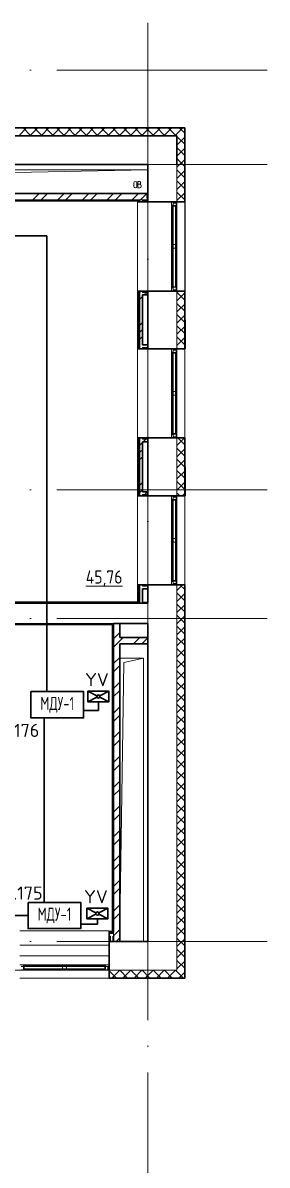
# Model space of a CAD drawing. Header units: millimetres. Extents: x -1073752 to 1436911, y -1379358 to 94781.
# Drawn here: x -992279 to -987636, y -1135251 to -1113488 of the extents above; entities that cross this region are included whole.
import ezdxf
from ezdxf.enums import TextEntityAlignment as Align

# ---------------------------------------------------------------- set-up
doc = ezdxf.new("R2010")
doc.units = ezdxf.units.MM
doc.set_wipeout_variables(frame=1)
doc.linetypes.add('ADSK_Линия сетки', pattern=[25, 20, -2.5, 0, -2.5])
for name, color, linetype, lineweight in [('_ Окна', 7, 'Continuous', 9), ('RC-Дымоудаление', 1, 'Continuous', 30), ('лс', 5, 'Continuous', 30), ('Марки помещений', 7, 'Continuous', 20), ('Ограждение', 252, 'Continuous', 9), ('Окна', 7, 'Continuous', 9), ('Оси', 252, 'Continuous', 9), ('Перекрытие', 252, 'Continuous', 18), ('Стены внутренние', 7, 'Continuous', 18), ('Стены наружные', 7, 'Continuous', 18), ('Стены штриховка', 7, 'Continuous', 9)]:
    doc.layers.add(name, color=color, linetype=linetype, lineweight=lineweight)
doc.layers.add('RC-Позиционные_обозначения', color=7, linetype='Continuous')
doc.layers.add('RC-Таблицы', color=7, linetype='Continuous')
doc.styles.add('GOST Common_2', font='', dxfattribs={"width": 0.9, "height": 250})
doc.styles.add('ISOCPEUR', font='isocpeur.ttf', dxfattribs={"height": 250})
doc.styles.add('RubezhCAD', font='isocpeur.ttf')
doc.styles.get("Standard").update_dxf_attribs({"font": 'arial.ttf'})
doc.styles.get('GOST Common_2').set_extended_font_data('GOST type B')

# ---------------------------------------------------------------- blocks, each defined once
blk = doc.blocks.new('3 этаж')
at = {"color": 251, "lineweight": 18, "true_color": 0x636466}
for p, q in [((305741, -3063), (311746, -3063)), ((305823, -3185), (311746, -3063)), ((311478, -3378), (311478, -3315)), ((311536, -3378), (311536, -3315)), ((311586, -3286), (311556, -3286)), ((311556, -3286), (311556, -3406)), ((311589, -3340), (311556, -3340)), ((311556, -3406), (311593, -3406)), ((311609, -3320), (311609, -3310)), ((311619, -3380), (311619, -3370)), ((311214, -12368), (311664, -12368)), ((311287, -12448), (311664, -12368)), ((311664, -12368), (311664, -17763)), ((311214, -17488), (311287, -12448))]:
    blk.add_line(p, q, dxfattribs=at)
for centre, radius, start, end in [((311507, -3315), 28.7, 0, 180), ((311507, -3378), 28.7, 180, 0), ((311586, -3310), 23.3, 0, 90), ((311589, -3320), 20, 270, 0), ((311589, -3370), 30, 0, 90), ((311593, -3380), 26.7, 270, 0)]:
    blk.add_arc(centre, radius, start, end, dxfattribs=at)
at = {"layer": '_ Окна', "color": 251, "true_color": 0x636466}
for p, q in [((312228, -3673), (312228, -3698)), ((312228, -3698), (312286, -3698)), ((312286, -3698), (312286, -3673)), ((312228, -5348), (312228, -5373)), ((312286, -5348), (312228, -5348)), ((312286, -5373), (312286, -5348)), ((312228, -6473), (312228, -6498)), ((312228, -6498), (312286, -6498)), ((312286, -6498), (312286, -6473)), ((312228, -8148), (312228, -8173)), ((312286, -8148), (312228, -8148)), ((312286, -8173), (312286, -8148)), ((312228, -9273), (312228, -9298)), ((312228, -9298), (312286, -9298)), ((312286, -9298), (312286, -9273)), ((312228, -10948), (312228, -10973)), ((312286, -10948), (312228, -10948)), ((312286, -10973), (312286, -10948)), ((311011, -18245), (310986, -18245)), ((310986, -18245), (310986, -18303)), ((310986, -18303), (311011, -18303))]:
    blk.add_line(p, q, dxfattribs=at)
at = {"layer": '_ Окна', "color": 251, "lineweight": 18, "true_color": 0x636466}
for p, q in [((312286, -3698), (312228, -3698)), ((312228, -3698), (312228, -3736)), ((312286, -3758), (312286, -3698)), ((312228, -3744), (312269, -3744)), ((312269, -3744), (312269, -3756)), ((312269, -3762), (312286, -3758)), ((312269, -5302), (312228, -5302)), ((312228, -5310), (312228, -5348)), ((312228, -5348), (312286, -5348)), ((312286, -5289), (312269, -5284)), ((312269, -5290), (312269, -5302)), ((312286, -5348), (312286, -5289)), ((312286, -6498), (312228, -6498)), ((312228, -6498), (312228, -6536)), ((312286, -6558), (312286, -6498)), ((312228, -6544), (312269, -6544)), ((312269, -6544), (312269, -6556)), ((312269, -6562), (312286, -6558)), ((312269, -8102), (312228, -8102)), ((312228, -8110), (312228, -8148)), ((312228, -8148), (312286, -8148)), ((312286, -8089), (312269, -8084)), ((312269, -8090), (312269, -8102)), ((312286, -8148), (312286, -8089)), ((312286, -9298), (312228, -9298)), ((312228, -9298), (312228, -9336)), ((312228, -9344), (312269, -9344)), ((312269, -9344), (312269, -9356)), ((312269, -9362), (312286, -9358)), ((312286, -9358), (312286, -9298)), ((312269, -10902), (312228, -10902)), ((312228, -10910), (312228, -10948)), ((312228, -10948), (312286, -10948)), ((312286, -10889), (312269, -10884)), ((312269, -10890), (312269, -10902)), ((312286, -10948), (312286, -10889)), ((309374, -18245), (309336, -18245)), ((309382, -18286), (309382, -18245)), ((310940, -18245), (310940, -18286)), ((310986, -18245), (310948, -18245)), ((310986, -18303), (310986, -18245)), ((309336, -18303), (309395, -18303)), ((309394, -18286), (309382, -18286)), ((309395, -18303), (309400, -18286)), ((310922, -18286), (310926, -18303)), ((310926, -18303), (310986, -18303)), ((310940, -18286), (310928, -18286))]:
    blk.add_line(p, q, dxfattribs=at)
at = {"layer": 'Ограждение', "color": 251, "true_color": 0x636466}
for p, q in [((305766, -3658), (311546, -3658)), ((311546, -11298), (311546, -3653)), ((311546, -3673), (311561, -3673)), ((311546, -5373), (311546, -3673)), ((311746, -5373), (311746, -3673)), ((312196, -5373), (312196, -3673)), ((311561, -5373), (311546, -5373)), ((311546, -6473), (311561, -6473)), ((311546, -8173), (311546, -6473)), ((311746, -8173), (311746, -6473)), ((312196, -8173), (312196, -6473)), ((311561, -8173), (311546, -8173)), ((311546, -9273), (311561, -9273)), ((311546, -10973), (311546, -9273)), ((311746, -10973), (311746, -9273)), ((312196, -10973), (312196, -9273)), ((311561, -10973), (311546, -10973)), ((311546, -11293), (305766, -11293)), ((311746, -11303), (311646, -11303)), ((304611, -11733), (311069, -11733)), ((311069, -11733), (311074, -11728)), ((311069, -17578), (311069, -11733)), ((309311, -17563), (311011, -17563)), ((311011, -17563), (311011, -17578)), ((309311, -17838), (311011, -17838)), ((309311, -18038), (311011, -18038)), ((309311, -18213), (311011, -18213))]:
    blk.add_line(p, q, dxfattribs=at)
at = {"layer": 'Окна', "color": 251, "true_color": 0x636466}
for p, q in [((312211, -3736), (312228, -3736)), ((312211, -4508), (312211, -3736)), ((312228, -3736), (312228, -4508)), ((312228, -3756), (312269, -3756)), ((312269, -3756), (312269, -4488)), ((312286, -5289), (312286, -3758)), ((312211, -4538), (312211, -4508)), ((312228, -4508), (312211, -4508)), ((312211, -4538), (312228, -4538)), ((312211, -5310), (312211, -4538)), ((312269, -4488), (312228, -4488)), ((312228, -4508), (312228, -4538)), ((312228, -4538), (312228, -5310)), ((312228, -4558), (312269, -4558)), ((312269, -4488), (312269, -4558)), ((312269, -4558), (312269, -5290)), ((312228, -5310), (312211, -5310)), ((312269, -5290), (312228, -5290)), ((312211, -6536), (312228, -6536)), ((312211, -7308), (312211, -6536)), ((312228, -6536), (312228, -7308)), ((312228, -6556), (312269, -6556)), ((312269, -6556), (312269, -7288)), ((312286, -8089), (312286, -6558)), ((312211, -7338), (312211, -7308)), ((312228, -7308), (312211, -7308)), ((312211, -7338), (312228, -7338)), ((312211, -8110), (312211, -7338)), ((312269, -7288), (312228, -7288)), ((312228, -7308), (312228, -7338)), ((312228, -7338), (312228, -8110)), ((312228, -7358), (312269, -7358)), ((312269, -7288), (312269, -7358)), ((312269, -7358), (312269, -8090)), ((312228, -8110), (312211, -8110)), ((312269, -8090), (312228, -8090)), ((312211, -9336), (312228, -9336)), ((312211, -10108), (312211, -9336)), ((312228, -9336), (312228, -10108)), ((312228, -9356), (312269, -9356)), ((312269, -9356), (312269, -10088)), ((312286, -10889), (312286, -9358)), ((312211, -10138), (312211, -10108)), ((312228, -10108), (312211, -10108)), ((312211, -10138), (312228, -10138)), ((312211, -10910), (312211, -10138)), ((312269, -10088), (312228, -10088)), ((312228, -10108), (312228, -10138)), ((312228, -10138), (312228, -10910)), ((312228, -10158), (312269, -10158)), ((312269, -10088), (312269, -10158)), ((312269, -10158), (312269, -10890)), ((312228, -10910), (312211, -10910)), ((312269, -10890), (312228, -10890)), ((309374, -18228), (310146, -18228)), ((309374, -18245), (309374, -18228)), ((310146, -18245), (309374, -18245)), ((309394, -18286), (309394, -18245)), ((310126, -18245), (310126, -18286)), ((310146, -18228), (310176, -18228)), ((310146, -18228), (310146, -18245)), ((310176, -18245), (310146, -18245)), ((310176, -18228), (310948, -18228)), ((310176, -18245), (310176, -18228)), ((310948, -18245), (310176, -18245)), ((310196, -18286), (310196, -18245)), ((310928, -18245), (310928, -18286)), ((310948, -18228), (310948, -18245)), ((310126, -18286), (309394, -18286)), ((309395, -18303), (310926, -18303)), ((310196, -18286), (310126, -18286)), ((310928, -18286), (310196, -18286))]:
    blk.add_line(p, q, dxfattribs=at)
at = {"layer": 'Оси', "color": 251, "linetype": 'ADSK_Линия сетки', "ltscale": 200, "true_color": 0x636466}
for p, q in [((311746, -263), (311746, -31390)), ((314013, -1163), (237074, -1163)), ((314013, -2963), (237074, -2963)), ((314013, -9163), (237074, -9163)), ((314013, -11613), (237074, -11613)), ((314013, -17763), (237074, -17763))]:
    blk.add_line(p, q, dxfattribs=at)
at = {"layer": 'Перекрытие', "color": 251, "true_color": 0x636466}
for p, q in [((305741, -3063), (311746, -3063)), ((311214, -12368), (311664, -12368)), ((311664, -12368), (311664, -17763))]:
    blk.add_line(p, q, dxfattribs=at)
at = {"layer": 'Стены внутренние', "color": 251, "lineweight": 30, "true_color": 0x636466}
for p, q in [((312448, -2261), (305096, -2261)), ((312448, -3673), (312448, -2261)), ((312296, -2413), (305096, -2413)), ((312296, -2963), (312296, -2413)), ((305171, -2963), (311746, -2963)), ((311746, -2963), (311746, -3598)), ((311746, -3673), (312448, -3673)), ((312448, -5373), (311746, -5373)), ((312448, -6473), (312448, -5373)), ((311746, -5448), (311746, -6398)), ((311746, -6473), (312448, -6473)), ((312448, -8173), (311746, -8173)), ((311746, -8248), (311746, -9198)), ((312448, -9273), (312448, -8173)), ((311746, -9273), (312448, -9273)), ((312448, -10973), (311746, -10973)), ((311746, -11048), (311746, -11318)), ((312448, -18465), (312448, -10973)), ((311746, -11318), (311646, -11318)), ((311214, -11708), (311746, -11708)), ((311746, -11708), (311746, -11973)), ((311746, -12093), (311746, -17763)), ((311011, -17763), (311011, -18465)), ((311094, -17763), (311086, -17763)), ((311746, -17763), (311214, -17763)), ((311011, -18465), (312448, -18465))]:
    blk.add_line(p, q, dxfattribs=at)
at = {"layer": 'Стены внутренние', "color": 251, "linetype": 'Continuous', "lineweight": 9, "true_color": 0x636466}
for p, q in [((309291, -2413), (309441, -2263)), ((309524, -2413), (309374, -2263)), ((309503, -2413), (309653, -2263)), ((309737, -2413), (309587, -2263)), ((309646, -2261), (309645, -2263)), ((309715, -2413), (309865, -2263)), ((309949, -2413), (309799, -2263)), ((309927, -2413), (310077, -2263)), ((310161, -2413), (310011, -2263)), ((310139, -2413), (310289, -2263)), ((310373, -2413), (310223, -2263)), ((310352, -2413), (310502, -2263)), ((310585, -2413), (310435, -2263)), ((310564, -2413), (310714, -2263)), ((310797, -2413), (310647, -2263)), ((310776, -2413), (310926, -2263)), ((311009, -2413), (310859, -2263)), ((310988, -2413), (311138, -2263)), ((311221, -2413), (311071, -2263)), ((311137, -2263), (311136, -2261)), ((311200, -2413), (311350, -2263)), ((311434, -2413), (311284, -2263)), ((311412, -2413), (311562, -2263)), ((311646, -2413), (311496, -2263)), ((311624, -2413), (311774, -2263)), ((311858, -2413), (311708, -2263)), ((311836, -2413), (311986, -2263)), ((312070, -2413), (311920, -2263)), ((312049, -2413), (312199, -2263)), ((312282, -2413), (312132, -2263)), ((312193, -2263), (312192, -2261)), ((312261, -2413), (312296, -2378)), ((312296, -2378), (312411, -2263)), ((312344, -2263), (312343, -2263)), ((312446, -2365), (312344, -2263)), ((312446, -2577), (312296, -2427)), ((312296, -2591), (312446, -2441)), ((312446, -2502), (312448, -2502)), ((312446, -2789), (312296, -2639)), ((312296, -2803), (312446, -2653)), ((312446, -3001), (312296, -2851)), ((312296, -3015), (312446, -2865)), ((312446, -2909), (312448, -2909)), ((312446, -3214), (312296, -3064)), ((312296, -3227), (312446, -3077)), ((312446, -3426), (312296, -3276)), ((312296, -3439), (312446, -3289)), ((312446, -3315), (312448, -3315)), ((312446, -3638), (312296, -3488)), ((312296, -3651), (312446, -3501)), ((312446, -3620), (312448, -3620)), ((312446, -5547), (312296, -5397)), ((312296, -5560), (312446, -5410)), ((312425, -5373), (312424, -5375)), ((312446, -5759), (312296, -5609)), ((312296, -5772), (312446, -5622)), ((312446, -5550), (312448, -5550)), ((312446, -5971), (312296, -5821)), ((312296, -5985), (312446, -5835)), ((312448, -5753), (312446, -5749)), ((312446, -5855), (312448, -5855)), ((312446, -6183), (312296, -6033)), ((312296, -6197), (312446, -6047)), ((312446, -6395), (312296, -6245)), ((312296, -6409), (312446, -6259)), ((312446, -6261), (312448, -6261)), ((312312, -6473), (312296, -6458)), ((312395, -6473), (312393, -6471)), ((312445, -6471), (312446, -6471)), ((312296, -8318), (312438, -8175)), ((312446, -8305), (312315, -8173)), ((312446, -8517), (312296, -8367)), ((312296, -8530), (312446, -8380)), ((312446, -8729), (312296, -8579)), ((312296, -8742), (312446, -8592)), ((312446, -8497), (312448, -8497)), ((312446, -8941), (312296, -8791)), ((312296, -8954), (312446, -8804)), ((312446, -8903), (312448, -8903)), ((312446, -9153), (312296, -9003)), ((312296, -9167), (312446, -9017)), ((312354, -9273), (312296, -9215)), ((312403, -9271), (312446, -9229)), ((312446, -9208), (312448, -9208)), ((312296, -11076), (312396, -10975)), ((312446, -11062), (312357, -10973)), ((312448, -11036), (312446, -11032)), ((312446, -11275), (312296, -11125)), ((312296, -11288), (312446, -11138)), ((312446, -11138), (312448, -11138)), ((312446, -11487), (312296, -11337)), ((312296, -11500), (312446, -11350)), ((312446, -11443), (312448, -11443)), ((312446, -11699), (312296, -11549)), ((312296, -11712), (312446, -11562)), ((312446, -11911), (312296, -11761)), ((312296, -11924), (312446, -11774)), ((312446, -11849), (312448, -11849)), ((312446, -12123), (312296, -11973)), ((312296, -12136), (312446, -11986)), ((312446, -12335), (312296, -12185)), ((312296, -12349), (312446, -12199)), ((312446, -12547), (312296, -12397)), ((312446, -12256), (312448, -12256)), ((312296, -12561), (312446, -12411)), ((312446, -12759), (312296, -12609)), ((312296, -12773), (312446, -12623)), ((312446, -12561), (312448, -12561)), ((312446, -12972), (312296, -12822)), ((312296, -12985), (312446, -12835)), ((312448, -12649), (312446, -12653)), ((312448, -12661), (312446, -12658)), ((312446, -13184), (312296, -13034)), ((312296, -13197), (312446, -13047)), ((312446, -12967), (312448, -12967)), ((312446, -13396), (312296, -13246)), ((312296, -13409), (312446, -13259)), ((312446, -13608), (312296, -13458)), ((312296, -13621), (312446, -13471)), ((312446, -13373), (312448, -13373)), ((312446, -13820), (312296, -13670)), ((312296, -13834), (312446, -13684)), ((312446, -13678), (312448, -13678)), ((312446, -14032), (312296, -13882)), ((312296, -14046), (312446, -13896)), ((312446, -14244), (312296, -14094)), ((312296, -14258), (312446, -14108)), ((312446, -14085), (312448, -14085)), ((312446, -14457), (312296, -14307)), ((312296, -14470), (312446, -14320)), ((312446, -14669), (312296, -14519)), ((312296, -14682), (312446, -14532)), ((312446, -14491), (312448, -14491)), ((312446, -14881), (312296, -14731)), ((312296, -14894), (312446, -14744)), ((312446, -14796), (312448, -14796)), ((312446, -15093), (312296, -14943)), ((312296, -15106), (312446, -14956)), ((312446, -15305), (312296, -15155)), ((312296, -15318), (312446, -15168)), ((312446, -15202), (312448, -15202)), ((312446, -15517), (312296, -15367)), ((312296, -15531), (312446, -15381)), ((312446, -15729), (312296, -15579)), ((312296, -15743), (312446, -15593)), ((312446, -15609), (312448, -15609)), ((312446, -15941), (312296, -15791)), ((312296, -15955), (312446, -15805)), ((312448, -15697), (312446, -15701)), ((312448, -15709), (312446, -15706)), ((312446, -16154), (312296, -16004)), ((312296, -16167), (312446, -16017)), ((312446, -15913), (312448, -15913)), ((312446, -16366), (312296, -16216)), ((312296, -16379), (312446, -16229)), ((312448, -16307), (312446, -16310)), ((312448, -16319), (312446, -16316)), ((312446, -16320), (312448, -16320)), ((312446, -16578), (312296, -16428)), ((312296, -16591), (312446, -16441)), ((312446, -16790), (312296, -16640)), ((312296, -16803), (312446, -16653)), ((312446, -16726), (312448, -16726)), ((312446, -17002), (312296, -16852)), ((312296, -17015), (312446, -16865)), ((312446, -17214), (312296, -17064)), ((312296, -17228), (312446, -17078)), ((312446, -17031), (312448, -17031)), ((312448, -17120), (312446, -17123)), ((312446, -17426), (312296, -17276)), ((312296, -17440), (312446, -17290)), ((312446, -17638), (312296, -17488)), ((312296, -17652), (312446, -17502)), ((312446, -17437), (312448, -17437)), ((312446, -17851), (312296, -17701)), ((312296, -17864), (312446, -17714)), ((312446, -17844), (312448, -17844)), ((312446, -18063), (312296, -17913)), ((312296, -18076), (312446, -17926)), ((312446, -18275), (312296, -18125)), ((312296, -18288), (312446, -18138)), ((312446, -18149), (312448, -18149)), ((311149, -18463), (311011, -18325)), ((311060, -18463), (311210, -18313)), ((311085, -18463), (311084, -18465)), ((311362, -18463), (311212, -18313)), ((311272, -18463), (311422, -18313)), ((311341, -18465), (311339, -18463)), ((311574, -18463), (311424, -18313)), ((311484, -18463), (311634, -18313)), ((311786, -18463), (311636, -18313)), ((311696, -18463), (311846, -18313)), ((311998, -18463), (311848, -18313)), ((311907, -18463), (311905, -18465)), ((311908, -18463), (312058, -18313)), ((311927, -18465), (311926, -18463)), ((312210, -18463), (312060, -18313)), ((312121, -18463), (312271, -18313)), ((312141, -18463), (312140, -18465)), ((312422, -18463), (312272, -18313)), ((312333, -18463), (312446, -18350))]:
    blk.add_line(p, q, dxfattribs=at)
at = {"layer": 'Стены внутренние', "color": 251, "true_color": 0x636466}
for p, q in [((312296, -2963), (312296, -6473)), ((312448, -3673), (312448, -5373)), ((312296, -18313), (312296, -5373)), ((312448, -6473), (312448, -8173)), ((312448, -9273), (312448, -10973)), ((312296, -18313), (280362, -18313)), ((312296, -18313), (306511, -18313)), ((311011, -18465), (309311, -18465))]:
    blk.add_line(p, q, dxfattribs=at)
at = {"layer": 'Стены наружные', "color": 251, "true_color": 0x636466}
for p, q in [((312448, -3123), (312453, -3123)), ((312453, -3123), (312453, -5923)), ((311746, -3513), (311731, -3513)), ((312453, -3673), (312448, -3673)), ((312448, -5373), (312453, -5373)), ((312453, -5922), (312448, -5922)), ((312448, -8173), (312453, -8173)), ((312453, -8173), (312453, -8723)), ((312453, -10973), (312448, -10973)), ((312453, -10973), (312453, -11523)), ((311731, -11311), (311731, -11303)), ((311746, -11311), (311731, -11311)), ((312453, -11523), (312448, -11523)), ((311094, -11708), (304911, -11708)), ((311086, -17763), (311086, -17748))]:
    blk.add_line(p, q, dxfattribs=at)
at = {"layer": 'Стены наружные', "color": 251, "lineweight": 30, "true_color": 0x636466}
for p, q in [((311731, -3513), (305491, -3513)), ((311566, -3648), (305756, -3648)), ((305761, -3653), (311561, -3653)), ((311561, -3633), (311561, -3648)), ((311561, -3653), (311561, -3673)), ((311561, -3673), (311746, -3673)), ((311731, -3598), (311731, -3513)), ((311746, -3598), (311731, -3598)), ((311746, -3673), (311746, -3598)), ((311746, -5373), (311561, -5373)), ((311561, -5373), (311561, -6473)), ((311746, -5448), (311746, -5373)), ((311646, -6398), (311646, -5448)), ((311646, -5448), (311746, -5448)), ((312453, -5923), (312448, -5923)), ((312453, -6473), (312453, -5923)), ((311561, -6473), (311746, -6473)), ((311746, -6398), (311646, -6398)), ((311746, -6473), (311746, -6398)), ((312448, -6473), (312453, -6473)), ((311746, -8173), (311561, -8173)), ((311561, -8173), (311561, -9273)), ((311646, -9198), (311646, -8248)), ((311646, -8248), (311746, -8248)), ((311746, -8248), (311746, -8173)), ((312448, -8723), (312448, -9273)), ((312453, -8723), (312448, -8723)), ((312453, -9273), (312453, -8723)), ((311561, -9273), (311746, -9273)), ((311746, -9198), (311646, -9198)), ((311746, -9273), (311746, -9198)), ((312448, -9273), (312453, -9273)), ((311746, -10973), (311561, -10973)), ((311561, -10973), (311561, -11298)), ((311646, -11318), (311646, -11048)), ((311646, -11048), (311746, -11048)), ((311746, -11048), (311746, -10973)), ((311566, -11303), (305756, -11303)), ((311561, -11298), (305761, -11298)), ((311571, -11318), (311571, -11303)), ((305741, -11318), (311646, -11318)), ((304601, -11728), (311074, -11728)), ((311074, -11728), (311074, -17578)), ((311079, -11723), (311079, -17583)), ((311094, -11708), (311094, -17588)), ((311214, -11708), (311094, -11708)), ((311214, -11973), (311214, -11708)), ((311746, -11973), (311214, -11973)), ((311214, -17763), (311214, -12093)), ((311214, -12093), (311746, -12093)), ((311746, -12093), (311746, -11973)), ((311011, -17578), (311011, -17763)), ((311074, -17578), (311011, -17578)), ((311079, -17583), (311074, -17583)), ((311011, -17763), (311086, -17763)), ((311086, -17663), (311094, -17663)), ((311086, -17763), (311086, -17663)), ((311094, -17663), (311094, -17763)), ((311094, -17763), (311214, -17763))]:
    blk.add_line(p, q, dxfattribs=at)
at = {"layer": 'Стены наружные', "color": 251, "linetype": 'Continuous', "lineweight": 9, "true_color": 0x636466}
for p, q in [((309394, -3653), (309399, -3648)), ((309465, -3653), (309470, -3648)), ((309536, -3653), (309541, -3648)), ((309561, -3633), (309681, -3513)), ((309607, -3653), (309612, -3648)), ((309677, -3653), (309682, -3648)), ((309718, -3633), (309838, -3513)), ((309748, -3653), (309753, -3648)), ((309819, -3653), (309824, -3648)), ((309882, -3648), (309882, -3633)), ((309889, -3653), (309894, -3648)), ((309960, -3653), (309965, -3648)), ((310031, -3653), (310036, -3648)), ((310032, -3633), (310152, -3513)), ((310101, -3653), (310106, -3648)), ((310172, -3653), (310177, -3648)), ((310189, -3633), (310309, -3513)), ((310243, -3653), (310248, -3648)), ((310314, -3653), (310319, -3648)), ((310384, -3653), (310389, -3648)), ((310455, -3653), (310460, -3648)), ((310482, -3648), (310482, -3633)), ((310503, -3633), (310623, -3513)), ((310526, -3653), (310531, -3648)), ((310596, -3653), (310601, -3648)), ((310661, -3633), (310781, -3513)), ((310667, -3653), (310672, -3648)), ((310738, -3653), (310743, -3648)), ((310809, -3653), (310814, -3648)), ((310879, -3653), (310884, -3648)), ((310950, -3653), (310955, -3648)), ((310975, -3633), (311095, -3513)), ((311021, -3653), (311026, -3648)), ((311082, -3648), (311082, -3633)), ((311091, -3653), (311096, -3648)), ((311132, -3633), (311252, -3513)), ((311162, -3653), (311167, -3648)), ((311233, -3653), (311238, -3648)), ((311304, -3653), (311309, -3648)), ((311374, -3653), (311379, -3648)), ((311445, -3653), (311450, -3648)), ((311446, -3633), (311566, -3513)), ((311516, -3653), (311521, -3648)), ((311604, -3633), (311724, -3513)), ((311646, -3665), (311650, -3661)), ((311650, -3661), (311662, -3648)), ((311678, -3648), (311693, -3633)), ((311561, -5376), (311563, -5373)), ((311566, -5442), (311571, -5437)), ((311571, -5437), (311583, -5424)), ((311583, -5424), (311596, -5412)), ((311596, -5392), (311615, -5373)), ((311675, -5448), (311725, -5398)), ((311561, -5447), (311566, -5442)), ((311561, -5518), (311566, -5513)), ((311561, -5588), (311566, -5583)), ((311561, -5659), (311566, -5654)), ((311571, -5649), (311583, -5636)), ((311583, -5636), (311596, -5624)), ((311596, -5527), (311646, -5477)), ((311561, -5730), (311566, -5725)), ((311561, -5800), (311566, -5795)), ((311561, -5871), (311566, -5866)), ((311566, -5866), (311571, -5861)), ((311571, -5861), (311583, -5849)), ((311583, -5849), (311596, -5836)), ((311561, -5942), (311566, -5937)), ((311561, -6013), (311566, -6008)), ((311561, -6083), (311566, -6078)), ((311571, -6073), (311583, -6061)), ((311583, -6061), (311596, -6048)), ((311596, -6021), (311646, -5971)), ((312453, -5965), (312450, -5959)), ((311561, -6154), (311566, -6149)), ((311561, -6225), (311566, -6220)), ((311561, -6295), (311566, -6290)), ((311566, -6290), (311571, -6285)), ((311571, -6285), (311583, -6273)), ((311583, -6273), (311596, -6260)), ((311596, -6156), (311646, -6106)), ((311596, -6291), (311646, -6241)), ((312448, -6261), (312453, -6261)), ((311561, -6366), (311566, -6361)), ((311561, -6437), (311566, -6432)), ((311595, -6473), (311596, -6472)), ((311561, -8205), (311566, -8200)), ((311571, -8195), (311583, -8182)), ((311583, -8182), (311592, -8173)), ((311596, -8311), (311646, -8261)), ((311658, -8248), (311708, -8198)), ((311561, -8275), (311566, -8270)), ((311561, -8346), (311566, -8341)), ((311561, -8417), (311566, -8412)), ((311561, -8487), (311566, -8482)), ((311566, -8412), (311571, -8407)), ((311571, -8407), (311583, -8394)), ((311583, -8394), (311596, -8382)), ((311596, -8446), (311646, -8396)), ((311561, -8558), (311566, -8553)), ((311561, -8629), (311566, -8624)), ((311561, -8700), (311566, -8695)), ((311571, -8619), (311583, -8606)), ((311583, -8606), (311596, -8594)), ((311596, -8581), (311646, -8531)), ((311561, -8770), (311566, -8765)), ((311561, -8841), (311566, -8836)), ((311561, -8912), (311566, -8907)), ((311566, -8836), (311571, -8831)), ((311571, -8831), (311583, -8818)), ((311583, -8818), (311596, -8806)), ((312448, -8903), (312453, -8903)), ((311561, -8982), (311566, -8977)), ((311561, -9053), (311566, -9048)), ((311561, -9124), (311566, -9119)), ((311571, -9043), (311583, -9031)), ((311583, -9031), (311596, -9018)), ((311596, -9074), (311646, -9024)), ((311561, -9194), (311566, -9189)), ((311561, -9265), (311566, -9260)), ((311566, -9260), (311571, -9255)), ((311571, -9255), (311583, -9243)), ((311583, -9243), (311596, -9230)), ((311596, -9209), (311646, -9159)), ((311691, -9248), (311741, -9198)), ((312448, -9208), (312453, -9208)), ((311561, -11033), (311566, -11028)), ((311561, -11104), (311566, -11099)), ((311737, -10998), (311746, -10989)), ((309381, -11303), (309386, -11298)), ((309452, -11303), (309457, -11298)), ((309508, -11318), (309523, -11303)), ((309523, -11303), (309528, -11298)), ((309593, -11303), (309598, -11298)), ((309664, -11303), (309669, -11298)), ((309735, -11303), (309740, -11298)), ((309805, -11303), (309810, -11298)), ((309876, -11303), (309881, -11298)), ((309932, -11318), (309947, -11303)), ((309947, -11303), (309952, -11298)), ((310018, -11303), (310023, -11298)), ((310088, -11303), (310093, -11298)), ((310159, -11303), (310164, -11298)), ((310230, -11303), (310235, -11298)), ((310300, -11303), (310305, -11298)), ((310356, -11318), (310371, -11303)), ((310371, -11303), (310376, -11298)), ((310442, -11303), (310447, -11298)), ((310512, -11303), (310517, -11298)), ((310583, -11303), (310588, -11298)), ((310654, -11303), (310659, -11298)), ((310725, -11303), (310730, -11298)), ((310780, -11318), (310795, -11303)), ((310795, -11303), (310800, -11298)), ((310866, -11303), (310871, -11298)), ((310937, -11303), (310942, -11298)), ((311007, -11303), (311012, -11298)), ((311078, -11303), (311083, -11298)), ((311149, -11303), (311154, -11298)), ((311205, -11318), (311220, -11303)), ((311220, -11303), (311225, -11298)), ((311290, -11303), (311295, -11298)), ((311361, -11303), (311366, -11298)), ((311432, -11303), (311437, -11298)), ((311502, -11303), (311507, -11298)), ((311561, -11174), (311566, -11169)), ((311561, -11245), (311566, -11240)), ((311571, -11164), (311583, -11152)), ((311583, -11152), (311596, -11139)), ((311641, -11318), (311646, -11314)), ((309380, -11728), (309385, -11723)), ((309451, -11728), (309456, -11723)), ((309522, -11728), (309527, -11723)), ((309527, -11723), (309542, -11708)), ((309593, -11728), (309598, -11723)), ((309663, -11728), (309668, -11723)), ((309734, -11728), (309739, -11723)), ((309805, -11728), (309810, -11723)), ((309875, -11728), (309880, -11723)), ((309946, -11728), (309951, -11723)), ((309951, -11723), (309966, -11708)), ((310017, -11728), (310022, -11723)), ((310087, -11728), (310092, -11723)), ((310158, -11728), (310163, -11723)), ((310229, -11728), (310234, -11723)), ((310300, -11728), (310305, -11723)), ((310370, -11728), (310375, -11723)), ((310375, -11723), (310390, -11708)), ((310441, -11728), (310446, -11723)), ((310512, -11728), (310517, -11723)), ((310582, -11728), (310587, -11723)), ((310653, -11728), (310658, -11723)), ((310724, -11728), (310729, -11723)), ((310795, -11728), (310800, -11723)), ((310800, -11723), (310815, -11708)), ((310865, -11728), (310870, -11723)), ((310936, -11728), (310941, -11723)), ((311007, -11728), (311012, -11723)), ((311074, -11732), (311077, -11728)), ((311077, -11728), (311079, -11727)), ((311082, -17583), (311082, -11723)), ((311074, -11803), (311079, -11798)), ((311074, -11874), (311079, -11869)), ((311074, -11944), (311079, -11939)), ((311094, -12001), (311214, -11881)), ((311074, -12015), (311079, -12010)), ((311074, -12086), (311079, -12081)), ((311074, -12156), (311079, -12151)), ((311094, -12158), (311214, -12038)), ((311214, -12038), (311278, -11973)), ((311473, -12093), (311593, -11973)), ((311630, -12093), (311746, -11978)), ((311074, -12227), (311079, -12222)), ((311074, -12298), (311079, -12293)), ((311074, -12369), (311079, -12364)), ((311094, -12472), (311214, -12352)), ((311074, -12439), (311079, -12434)), ((311074, -12510), (311079, -12505)), ((311074, -12581), (311079, -12576)), ((311094, -12630), (311214, -12510)), ((311074, -12651), (311079, -12646)), ((311074, -12722), (311079, -12717)), ((311074, -12793), (311079, -12788)), ((311094, -12944), (311214, -12824)), ((311074, -12863), (311079, -12858)), ((311074, -12934), (311079, -12929)), ((311074, -13005), (311079, -13000)), ((311094, -13101), (311214, -12981)), ((311074, -13076), (311079, -13071)), ((311074, -13146), (311079, -13141)), ((311074, -13217), (311079, -13212)), ((311074, -13288), (311079, -13283)), ((311074, -13358), (311079, -13353)), ((311074, -13429), (311079, -13424)), ((311094, -13415), (311214, -13295)), ((311094, -13573), (311214, -13453)), ((311074, -13500), (311079, -13495)), ((311074, -13571), (311079, -13566)), ((311074, -13641), (311079, -13636)), ((311074, -13712), (311079, -13707)), ((311074, -13783), (311079, -13778)), ((311074, -13853), (311079, -13848)), ((311074, -13924), (311079, -13919)), ((311094, -13887), (311214, -13767)), ((311094, -14044), (311214, -13924)), ((311074, -13995), (311079, -13990)), ((311074, -14066), (311079, -14061)), ((311074, -14136), (311079, -14131)), ((311074, -14207), (311079, -14202)), ((311074, -14278), (311079, -14273)), ((311074, -14348), (311079, -14343)), ((311094, -14358), (311214, -14238)), ((311074, -14419), (311079, -14414)), ((311074, -14490), (311079, -14485)), ((311074, -14561), (311079, -14556)), ((311094, -14515), (311214, -14395)), ((311074, -14631), (311079, -14626)), ((311074, -14702), (311079, -14697)), ((311074, -14773), (311079, -14768)), ((311094, -14830), (311214, -14710)), ((311074, -14843), (311079, -14838)), ((311074, -14914), (311079, -14909)), ((311074, -14985), (311079, -14980)), ((311094, -14987), (311214, -14867)), ((311074, -15056), (311079, -15051)), ((311074, -15126), (311079, -15121)), ((311074, -15197), (311079, -15192)), ((311094, -15301), (311214, -15181)), ((311074, -15268), (311079, -15263)), ((311074, -15338), (311079, -15333)), ((311074, -15409), (311079, -15404)), ((311094, -15458), (311214, -15338)), ((311074, -15480), (311079, -15475)), ((311074, -15550), (311079, -15545)), ((311074, -15621), (311079, -15616)), ((311094, -15773), (311214, -15653)), ((311074, -15692), (311079, -15687)), ((311074, -15763), (311079, -15758)), ((311074, -15833), (311079, -15828)), ((311094, -15930), (311214, -15810)), ((311074, -15904), (311079, -15899)), ((311074, -15975), (311079, -15970)), ((311074, -16045), (311079, -16040)), ((311074, -16116), (311079, -16111)), ((311074, -16187), (311079, -16182)), ((311074, -16258), (311079, -16253)), ((311094, -16244), (311214, -16124)), ((311094, -16401), (311214, -16281)), ((311074, -16328), (311079, -16323)), ((311074, -16399), (311079, -16394)), ((311074, -16470), (311079, -16465)), ((311074, -16540), (311079, -16535)), ((311074, -16611), (311079, -16606)), ((311074, -16682), (311079, -16677)), ((311074, -16753), (311079, -16748)), ((311094, -16716), (311214, -16596)), ((311094, -16873), (311214, -16753)), ((311074, -16823), (311079, -16818)), ((311074, -16894), (311079, -16889)), ((311074, -16965), (311079, -16960)), ((311074, -17035), (311079, -17030)), ((311074, -17106), (311079, -17101)), ((311074, -17177), (311079, -17172)), ((311094, -17187), (311214, -17067)), ((311074, -17248), (311079, -17243)), ((311074, -17318), (311079, -17313)), ((311074, -17389), (311079, -17384)), ((311094, -17344), (311214, -17224)), ((311021, -17583), (311026, -17578)), ((311061, -17613), (311074, -17601)), ((311074, -17460), (311079, -17455)), ((311074, -17530), (311079, -17525)), ((311074, -17601), (311086, -17588)), ((311094, -17659), (311214, -17539)), ((311011, -17664), (311011, -17663)), ((311146, -17763), (311214, -17696))]:
    blk.add_line(p, q, dxfattribs=at)
at = {"layer": 'Стены штриховка', "color": 251, "true_color": 0x636466}
for p, q in [((312448, -2263), (305098, -2263)), ((312446, -3671), (312446, -2261)), ((305741, -3633), (311566, -3633)), ((311731, -3633), (311566, -3633)), ((311566, -3673), (311566, -3633)), ((311571, -3673), (311571, -3633)), ((311583, -3673), (311583, -3633)), ((311596, -3673), (311596, -3633)), ((311646, -3648), (311746, -3648)), ((311646, -3648), (311646, -3673)), ((311646, -3661), (311746, -3661)), ((311731, -3598), (311731, -3633)), ((312372, -3671), (312372, -3673)), ((312372, -3671), (312446, -3671)), ((311566, -5373), (311566, -6473)), ((311571, -6473), (311571, -5373)), ((311583, -6473), (311583, -5373)), ((311596, -6473), (311596, -5373)), ((311646, -5373), (311646, -5398)), ((311646, -5386), (311746, -5386)), ((311646, -5398), (311746, -5398)), ((312372, -5373), (312372, -5375)), ((312446, -5375), (312372, -5375)), ((312446, -6471), (312446, -5375)), ((311646, -6448), (311746, -6448)), ((311646, -6448), (311646, -6473)), ((311646, -6461), (311746, -6461)), ((312372, -6471), (312372, -6473)), ((312372, -6471), (312446, -6471)), ((311566, -8173), (311566, -9273)), ((311571, -9273), (311571, -8173)), ((311583, -9273), (311583, -8173)), ((311596, -9273), (311596, -8173)), ((311646, -8173), (311646, -8198)), ((311646, -8186), (311746, -8186)), ((311646, -8198), (311746, -8198)), ((312372, -8173), (312372, -8175)), ((312446, -8175), (312372, -8175)), ((312446, -9271), (312446, -8175)), ((311646, -9248), (311746, -9248)), ((311646, -9248), (311646, -9273)), ((311646, -9261), (311746, -9261)), ((312372, -9271), (312372, -9273)), ((312372, -9271), (312446, -9271)), ((311566, -10973), (311566, -11303)), ((311571, -11303), (311571, -10973)), ((311583, -11318), (311583, -10973)), ((311596, -11318), (311596, -10973)), ((311646, -10973), (311646, -10998)), ((311646, -10986), (311746, -10986)), ((311646, -10998), (311746, -10998)), ((312372, -10973), (312372, -10975)), ((312446, -10975), (312372, -10975)), ((312446, -18465), (312446, -10975)), ((311094, -11723), (304601, -11723)), ((311074, -17583), (311011, -17583)), ((311011, -17588), (311094, -17588)), ((311011, -17601), (311094, -17601)), ((311011, -17613), (311094, -17613)), ((311079, -17583), (311094, -17583)), ((311094, -17663), (311094, -17588)), ((311036, -17663), (311011, -17663)), ((311023, -17663), (311023, -17763)), ((311036, -17663), (311036, -17763)), ((311013, -18389), (311011, -18389)), ((311013, -18389), (311013, -18463)), ((311013, -18463), (312448, -18463))]:
    blk.add_line(p, q, dxfattribs=at)
at = {"layer": 'Марки помещений', "color": 251, "true_color": 0x636466, "style": 'GOST Common_2', "width": 0.9}
blk.add_text('%%U45,76', height=250, dxfattribs=at).set_placement((310566, -10947))
blk = doc.blocks.new('A$C122646C6')
at = {"color": 1, "lineweight": 30}
for points in [[(0, 200), (400, 200), (400, 0), (0, 0), (0, 200)], [(0, 200), (173, 113)], [(173, 87), (0, 0)], [(400, 200), (227, 113)], [(227, 87), (400, 0)]]:
    blk.add_lwpolyline(points, dxfattribs=at)
blk.add_circle((200, 100), 30, dxfattribs=at)
blk = doc.blocks.new('RC-UGO-MDU-01')
at = {"layer": 'RC-Дымоудаление'}
blk.add_point((0, 0), dxfattribs=at)
blk.add_wipeout([(5, 2.5), (5, -2.5), (-5, -2.5), (-5, 2.5)]).dxf.layer = 'RC-Дымоудаление'
blk.add_wipeout([(-5, -2.5), (-5, 2.5), (5, 2.5), (5, -2.5)]).dxf.layer = 'RC-Дымоудаление'
blk.add_lwpolyline([(-5, 2.5), (5, 2.5), (5, -2.5), (-5, -2.5), (-5, 2.5)], close=True, dxfattribs=at)
at = {"layer": 'RC-Дымоудаление', "ltscale": 100, "style": 'ISOCPEUR', "width": 0.7}
blk.add_text('МДУ-1', height=2.5, dxfattribs=at).set_placement((0, 0), align=Align.MIDDLE)
at = {"layer": 'RC-Дымоудаление'}
blk.add_attdef('PSTN', text='', height=2.5, dxfattribs=at).set_placement((5.82, 2.37), align=Align.BOTTOM_CENTER)

msp = doc.modelspace()

# ---------------------------------------------------------------- linework, layer by layer
at = {"layer": 'лс', "color": 5}
for p, q in [((-991826.4, -1117548.1), (-992668.2, -1117548.1)), ((-991826.4, -1126230.1), (-991826.4, -1117548.1))]:
    msp.add_line(p, q, dxfattribs=at)
at = {"layer": 'лс', "color": 11}
for p, q in [((-990844.8, -1126422.7), (-990844.8, -1126587.2)), ((-990844.8, -1126587.2), (-991126.9, -1126587.2)), ((-990863.1, -1130558), (-990863.1, -1130662.5)), ((-990863.1, -1130662.5), (-991179.8, -1130662.5))]:
    msp.add_line(p, q, dxfattribs=at)
at = {"layer": 'лс'}
for p, q in [((-991876.9, -1130229.5), (-991876.9, -1126729.6)), ((-998430.1, -1130494.7), (-992179.3, -1130494.7))]:
    msp.add_line(p, q, dxfattribs=at)

# ---------------------------------------------------------------- block references
for name, p in [('3 этаж', (-1301649.5, -1113224.3)), ('A$C122646C6', (-991063.1, -1130558))]:
    msp.add_blockref(name, p)

# ---------------------------------------------------------------- texts
at = {"layer": 'RC-Таблицы', "linetype": 'Continuous', "lineweight": 40, "char_height": 250, "width": 2400, "attachment_point": 5, "style": 'RubezhCAD'}
for insert in [(-990872.3, -1126001.5), (-990890.6, -1130136.8)]:
    msp.add_mtext('YV', dxfattribs=dict(at, insert=insert))

# ---------------------------------------------------------------- next in the draw order: block references
at = {"layer": 'RC-Дымоудаление', "color": 4, "linetype": 'Continuous', "lineweight": 40, "ltscale": 15}
ref = msp.add_blockref('RC-UGO-MDU-01', (-991626.7, -1126479.9), dxfattribs=dict(at, xscale=100, yscale=100, zscale=100))
ref.add_attrib('PSTN', '1А1.176', dxfattribs={"layer": 'RC-Позиционные_обозначения', "height": 250, "style": 'RubezhCAD'}).set_placement((-992482.5, -1127168.3), align=Align.BOTTOM_CENTER)
ref = msp.add_blockref('RC-UGO-MDU-01', (-991679.5, -1130494.7), dxfattribs=dict(at, xscale=100, yscale=100, zscale=100))
ref.add_attrib('PSTN', '1А1.175', dxfattribs={"layer": 'RC-Позиционные_обозначения', "height": 250, "style": 'RubezhCAD'}).set_placement((-992420.8, -1130267.9), align=Align.BOTTOM_CENTER)

# ---------------------------------------------------------------- next in the draw order: block references
msp.add_blockref('A$C122646C6', (-991044.8, -1126422.7))

doc.saveas('drawing.dxf')
